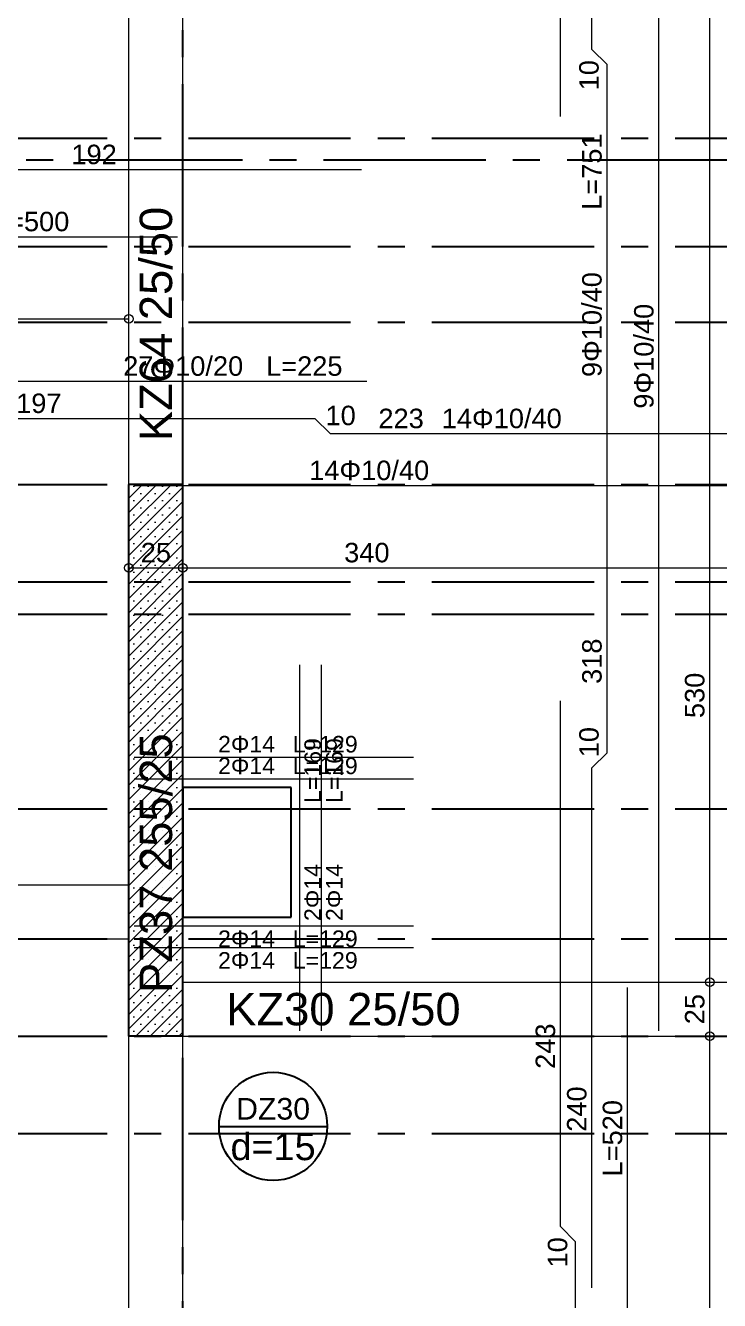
# Model space of a CAD drawing. Header units: millimetres. Extents: x 2232 to 85269, y -3593 to 5869.
# Drawn here: x 46450 to 46771, y 3601 to 4190 of the extents above; entities that cross this region are included whole.
import ezdxf

# ---------------------------------------------------------------- set-up
doc = ezdxf.new("R2010")
doc.units = ezdxf.units.MM
doc.linetypes.add('CENTER2', pattern=[112.5, 75, -12.5, 12.5, -12.5])
doc.linetypes.add('DASHDOT2', pattern=[12.7, 6.35, -3.175, 0, -3.175])
doc.layers.add('aks', color=251, linetype='DASHDOT2', lineweight=35)
for name, color, linetype in [('Donatı Topl. Uzun. Yazısı', 7, 'Continuous'), ('Donatı Uz. Yazısı', 7, 'Continuous'), ('Donatı Yazısı', 7, 'Continuous'), ('Donatı Çizgisi', 7, 'Continuous'), ('Döşeme', 7, 'Continuous'), ('Döşeme Boşluğu', 7, 'Continuous'), ('Kiriş', 7, 'Continuous'), ('Panel', 7, 'Continuous'), ('Standart', 7, 'Continuous'), ('Ölçülendirme', 7, 'Continuous')]:
    doc.layers.add(name, color=color, linetype=linetype)
doc.styles.add('arial_1_18', font='arial.ttf', dxfattribs={"height": 0.2})

# ---------------------------------------------------------------- blocks, each defined once
blk = doc.blocks.new('IDE855Entity1409')
at = {"layer": 'Standart', "color": 159, "linetype": 'CENTER2', "lineweight": -3}
blk.add_lwpolyline([(-50, 1165), (3310, 1165)], dxfattribs=at)
blk = doc.blocks.new('IDE855Entity1464')
at = {"layer": 'aks', "color": 251, "linetype": 'CENTER2', "lineweight": -3}
blk.add_lwpolyline([(1460, 0), (1460, 2330)], dxfattribs=at)
blk = doc.blocks.new('IDE855Entity1499')
at = {"layer": 'aks', "color": 251, "linetype": 'CENTER2', "lineweight": -3}
blk.add_lwpolyline([(0, 1090), (3260, 1090)], dxfattribs=at)
blk = doc.blocks.new('IDE855Entity1506')
at = {"layer": 'aks', "color": 251, "linetype": 'CENTER2', "lineweight": -3}
blk.add_lwpolyline([(0, 865), (3260, 865)], dxfattribs=at)
blk = doc.blocks.new('IDE855Entity1513')
at = {"layer": 'aks', "color": 251, "linetype": 'CENTER2', "lineweight": -3}
blk.add_lwpolyline([(0, 715), (3260, 715)], dxfattribs=at)
blk = doc.blocks.new('IDE855Entity1520')
at = {"layer": 'aks', "color": 251, "linetype": 'CENTER2', "lineweight": -3}
blk.add_lwpolyline([(0, 970), (3260, 970)], dxfattribs=at)
blk = doc.blocks.new('IDE855Entity1527')
at = {"layer": 'aks', "color": 251, "linetype": 'CENTER2', "lineweight": -3}
blk.add_lwpolyline([(0, 1125), (3260, 1125)], dxfattribs=at)
blk = doc.blocks.new('IDE855Entity1534')
at = {"layer": 'aks', "color": 251, "linetype": 'CENTER2', "lineweight": -3}
blk.add_lwpolyline([(0, 1015), (3260, 1015)], dxfattribs=at)
blk = doc.blocks.new('IDE855Entity1541')
at = {"layer": 'aks', "color": 251, "linetype": 'CENTER2', "lineweight": -3}
blk.add_lwpolyline([(0, 760), (3260, 760)], dxfattribs=at)
blk = doc.blocks.new('IDE855Entity1562')
at = {"layer": 'aks', "color": 251, "linetype": 'CENTER2', "lineweight": -3}
blk.add_lwpolyline([(0, 955), (3260, 955)], dxfattribs=at)
blk = doc.blocks.new('IDE855Entity1569')
at = {"layer": 'aks', "color": 251, "linetype": 'CENTER2', "lineweight": -3}
blk.add_lwpolyline([(0, 805), (3260, 805)], dxfattribs=at)
blk = doc.blocks.new('IDE855Entity1790')
at = {"layer": 'Panel', "linetype": 'Continuous', "lineweight": 5}
h = blk.add_hatch(dxfattribs=at)
h.set_pattern_fill('SACNCR', color=163, scale=50, style=0)
h.set_pattern_definition([(45, (0, 0), (-3.314563, 3.314563), []), (45, (3.3146, 0), (-3.314563, 3.314563), [0, -4.6875])])
h.paths.add_polyline_path([(1435, 760), (1435, 1015), (1460, 1015), (1460, 760)])
blk = doc.blocks.new('IDE855Entity1791')
at = {"layer": 'Panel', "color": 164, "linetype": 'Continuous', "lineweight": -3}
blk.add_lwpolyline([(1460, 760), (1435, 760)], dxfattribs=at)
blk = doc.blocks.new('IDE855Entity1792')
at = {"layer": 'Panel', "color": 164, "linetype": 'Continuous', "lineweight": -3}
blk.add_lwpolyline([(1460, 760), (1460, 1015)], dxfattribs=at)
blk = doc.blocks.new('IDE855Entity1793')
at = {"layer": 'Panel', "color": 164, "linetype": 'Continuous', "lineweight": -3}
blk.add_lwpolyline([(1460, 1015), (1435, 1015)], dxfattribs=at)
blk = doc.blocks.new('IDE855Entity1794')
at = {"layer": 'Panel', "color": 164, "linetype": 'Continuous', "lineweight": -3}
blk.add_lwpolyline([(1435, 760), (1435, 1015)], dxfattribs=at)
blk = doc.blocks.new('IDE855Entity1795')
at = {"layer": 'Panel', "color": 159, "linetype": 'Continuous', "lineweight": -3, "style": 'arial_1_18'}
blk.add_text('PZ37 255/25', height=15, rotation=90, dxfattribs=at).set_placement((1455, 780))
blk = doc.blocks.new('IDE855Entity1822')
at = {"layer": 'aks', "color": 251, "linetype": 'CENTER2', "lineweight": -3}
blk.add_lwpolyline([(0, 1175), (3260, 1175)], dxfattribs=at)
blk = doc.blocks.new('IDE855Entity2093')
at = {"layer": 'Kiriş', "color": 4, "linetype": 'Continuous', "lineweight": 5}
blk.add_lwpolyline([(1000, 805), (1435, 805)], dxfattribs=at)
blk = doc.blocks.new('IDE855Entity2094')
at = {"layer": 'Kiriş', "color": 4, "linetype": 'Continuous', "lineweight": 5}
blk.add_lwpolyline([(1000, 830), (1435, 830)], dxfattribs=at)
blk = doc.blocks.new('IDE855Entity2099')
at = {"layer": 'Kiriş', "color": 4, "linetype": 'Continuous', "lineweight": 5}
blk.add_lwpolyline([(1460, 285), (1460, 760)], dxfattribs=at)
blk = doc.blocks.new('IDE855Entity2100')
at = {"layer": 'Kiriş', "color": 4, "linetype": 'Continuous', "lineweight": 5}
blk.add_lwpolyline([(1435, 285), (1435, 760)], dxfattribs=at)
blk = doc.blocks.new('IDE855Entity2111')
at = {"layer": 'Kiriş', "color": 4, "linetype": 'Continuous', "lineweight": 5}
blk.add_lwpolyline([(1460, 1015), (1460, 1315)], dxfattribs=at)
blk = doc.blocks.new('IDE855Entity2112')
at = {"layer": 'Kiriş', "color": 4, "linetype": 'Continuous', "lineweight": 5}
blk.add_lwpolyline([(1435, 1015), (1435, 1315)], dxfattribs=at)
blk = doc.blocks.new('IDE855Entity2113')
at = {"layer": 'Kiriş', "color": 159, "linetype": 'Continuous', "lineweight": 5, "style": 'arial_1_18'}
blk.add_text('KZ64 25/50', height=15, rotation=90, dxfattribs=at).set_placement((1455, 1035))
blk = doc.blocks.new('IDE855Entity2129')
at = {"layer": 'Kiriş', "color": 4, "linetype": 'Continuous', "lineweight": 5}
blk.add_lwpolyline([(1460, 760), (1800, 760)], dxfattribs=at)
blk = doc.blocks.new('IDE855Entity2130')
at = {"layer": 'Kiriş', "color": 4, "linetype": 'Continuous', "lineweight": 5}
blk.add_lwpolyline([(1460, 785), (1800, 785)], dxfattribs=at)
blk = doc.blocks.new('IDE855Entity2131')
at = {"layer": 'Kiriş', "color": 159, "linetype": 'Continuous', "lineweight": 5, "style": 'arial_1_18'}
blk.add_text('KZ30 25/50', height=15, dxfattribs=at).set_placement((1480, 765))
blk = doc.blocks.new('IDE855Entity2231')
at = {"layer": 'Döşeme', "color": 117, "linetype": 'Continuous', "lineweight": -3}
blk.add_lwpolyline([(1476.67, 718.33), (1526.67, 718.33)], dxfattribs=at)
blk.add_circle((1501.67, 718.33), 25, dxfattribs=at)
at = {"layer": 'Döşeme', "color": 178, "linetype": 'Continuous', "lineweight": -3, "style": 'arial_1_18'}
blk.add_text('DZ30', height=10, dxfattribs=at).set_placement((1484.59, 721.46))
at = {"layer": 'Döşeme', "color": 164, "linetype": 'Continuous', "lineweight": -3, "style": 'arial_1_18'}
blk.add_text('d=15', height=12.5, dxfattribs=at).set_placement((1482, 702.71))
blk = doc.blocks.new('IDE855Entity2260')
at = {"layer": 'Döşeme Boşluğu', "color": 8, "linetype": 'Continuous', "lineweight": -3}
blk.add_lwpolyline([(1510, 815), (1510, 875)], dxfattribs=at)
blk = doc.blocks.new('IDE855Entity2261')
at = {"layer": 'Döşeme Boşluğu', "color": 8, "linetype": 'Continuous', "lineweight": -3}
blk.add_lwpolyline([(1510, 875), (1460, 875)], dxfattribs=at)
blk = doc.blocks.new('IDE855Entity2262')
at = {"layer": 'Döşeme Boşluğu', "color": 8, "linetype": 'Continuous', "lineweight": -3}
blk.add_lwpolyline([(1460, 875), (1460, 815)], dxfattribs=at)
blk = doc.blocks.new('IDE855Entity2263')
at = {"layer": 'Döşeme Boşluğu', "color": 8, "linetype": 'Continuous', "lineweight": -3}
blk.add_lwpolyline([(1460, 815), (1510, 815)], dxfattribs=at)
blk = doc.blocks.new('IDE855Entity2264')
at = {"layer": 'Donatı Çizgisi', "color": 5, "linetype": 'Continuous', "lineweight": 5}
blk.add_lwpolyline([(1437.5, 879), (1566.59, 879)], dxfattribs=at)
at = {"layer": 'Donatı Topl. Uzun. Yazısı', "color": 1, "linetype": 'Continuous', "lineweight": 5, "style": 'arial_1_18'}
blk.add_text('L=129', height=7.65, dxfattribs=at).set_placement((1510.76, 881.12))
at = {"layer": 'Donatı Yazısı', "color": 5, "linetype": 'Continuous', "lineweight": 5, "style": 'arial_1_18'}
blk.add_text('2Φ14', height=7.65, dxfattribs=at).set_placement((1476.23, 881.12))
blk = doc.blocks.new('IDE855Entity2265')
at = {"layer": 'Donatı Çizgisi', "color": 5, "linetype": 'Continuous', "lineweight": 5}
blk.add_lwpolyline([(1437.5, 889), (1566.59, 889)], dxfattribs=at)
at = {"layer": 'Donatı Topl. Uzun. Yazısı', "color": 1, "linetype": 'Continuous', "lineweight": 5, "style": 'arial_1_18'}
blk.add_text('L=129', height=7.65, dxfattribs=at).set_placement((1510.76, 891.12))
at = {"layer": 'Donatı Yazısı', "color": 5, "linetype": 'Continuous', "lineweight": 5, "style": 'arial_1_18'}
blk.add_text('2Φ14', height=7.65, dxfattribs=at).set_placement((1476.23, 891.12))
blk = doc.blocks.new('IDE855Entity2266')
at = {"layer": 'Donatı Çizgisi', "color": 5, "linetype": 'Continuous', "lineweight": 5}
blk.add_lwpolyline([(1514, 762.5), (1514, 931.59)], dxfattribs=at)
at = {"layer": 'Donatı Topl. Uzun. Yazısı', "color": 1, "linetype": 'Continuous', "lineweight": 5, "style": 'arial_1_18'}
blk.add_text('L=169', height=7.65, rotation=90, dxfattribs=at).set_placement((1523.78, 867.76))
at = {"layer": 'Donatı Yazısı', "color": 5, "linetype": 'Continuous', "lineweight": 5, "style": 'arial_1_18'}
blk.add_text('2Φ14', height=7.65, rotation=90, dxfattribs=at).set_placement((1523.78, 813.23))
blk = doc.blocks.new('IDE855Entity2267')
at = {"layer": 'Donatı Çizgisi', "color": 5, "linetype": 'Continuous', "lineweight": 5}
blk.add_lwpolyline([(1524, 762.5), (1524, 931.59)], dxfattribs=at)
at = {"layer": 'Donatı Topl. Uzun. Yazısı', "color": 1, "linetype": 'Continuous', "lineweight": 5, "style": 'arial_1_18'}
blk.add_text('L=169', height=7.65, rotation=90, dxfattribs=at).set_placement((1533.78, 867.76))
at = {"layer": 'Donatı Yazısı', "color": 5, "linetype": 'Continuous', "lineweight": 5, "style": 'arial_1_18'}
blk.add_text('2Φ14', height=7.65, rotation=90, dxfattribs=at).set_placement((1533.78, 813.23))
blk = doc.blocks.new('IDE855Entity2268')
at = {"layer": 'Donatı Çizgisi', "color": 5, "linetype": 'Continuous', "lineweight": 5}
blk.add_lwpolyline([(1437.5, 811), (1566.59, 811)], dxfattribs=at)
at = {"layer": 'Donatı Topl. Uzun. Yazısı', "color": 1, "linetype": 'Continuous', "lineweight": 5, "style": 'arial_1_18'}
blk.add_text('L=129', height=7.65, dxfattribs=at).set_placement((1510.76, 801.22))
at = {"layer": 'Donatı Yazısı', "color": 5, "linetype": 'Continuous', "lineweight": 5, "style": 'arial_1_18'}
blk.add_text('2Φ14', height=7.65, dxfattribs=at).set_placement((1476.23, 801.22))
blk = doc.blocks.new('IDE855Entity2269')
at = {"layer": 'Donatı Çizgisi', "color": 5, "linetype": 'Continuous', "lineweight": 5}
blk.add_lwpolyline([(1437.5, 801), (1566.59, 801)], dxfattribs=at)
at = {"layer": 'Donatı Topl. Uzun. Yazısı', "color": 1, "linetype": 'Continuous', "lineweight": 5, "style": 'arial_1_18'}
blk.add_text('L=129', height=7.65, dxfattribs=at).set_placement((1510.76, 791.22))
at = {"layer": 'Donatı Yazısı', "color": 5, "linetype": 'Continuous', "lineweight": 5, "style": 'arial_1_18'}
blk.add_text('2Φ14', height=7.65, dxfattribs=at).set_placement((1476.23, 791.22))
blk = doc.blocks.new('IDE855Entity2562')
at = {"layer": 'Donatı Çizgisi', "color": 5, "linetype": 'Continuous', "lineweight": 5}
for points in [[(1649, 1216), (1649, 1388.75)], [(1634.5, 1185), (1634.5, 1374)], [(1680, 762.5), (1680, 1337.5)], [(1656, 1209), (1649, 1216)], [(1656, 891), (1656, 1209)], [(1351, 1160.5), (1542.5, 1160.5)], [(957.5, 1129.5), (1457.5, 1129.5)], [(1319.75, 1062.7), (1545, 1062.7)], [(1323.75, 1045.5), (1521, 1045.5)], [(1521, 1045.5), (1528, 1038.5)], [(1528, 1038.5), (1751.43, 1038.5)], [(1437.5, 1014.5), (1822.5, 1014.5)], [(1634.5, 672), (1634.5, 915)], [(1649, 884), (1656, 891)], [(1649, 643.75), (1649, 884)], [(1665.5, 262.5), (1665.5, 782.5)], [(1641.5, 665), (1634.5, 672)], [(1641.5, 380), (1641.5, 665)]]:
    blk.add_lwpolyline(points, dxfattribs=at)
at = {"layer": 'Donatı Topl. Uzun. Yazısı', "color": 1, "linetype": 'Continuous', "lineweight": 5, "style": 'arial_1_18'}
for s, p in [('L=751', (1653.5, 1141.89)), ('L=520', (1663, 695.19))]:
    blk.add_text(s, height=9, rotation=90, dxfattribs=at).set_placement(p)
for s, p in [('L=500', (1372.19, 1132)), ('L=225', (1498.43, 1065.2))]:
    blk.add_text(s, height=9, dxfattribs=at).set_placement(p)
at = {"layer": 'Donatı Uz. Yazısı', "color": 5, "linetype": 'Continuous', "lineweight": 5, "style": 'arial_1_18'}
for s, p in [('10', (1652.13, 1197.12)), ('318', (1653.5, 922.8)), ('10', (1652.13, 888.9)), ('243', (1632, 744.9)), ('240', (1646.5, 715.83)), ('10', (1637.63, 653.12))]:
    blk.add_text(s, height=9, rotation=90, dxfattribs=at).set_placement(p)
for s, p in [('192', (1408.45, 1163)), ('197', (1382.93, 1048)), ('10', (1525.9, 1042.37)), ('223', (1550.34, 1041))]:
    blk.add_text(s, height=9, dxfattribs=at).set_placement(p)
at = {"layer": 'Donatı Yazısı', "color": 5, "linetype": 'Continuous', "lineweight": 5, "style": 'arial_1_18'}
for p in [(1653.5, 1064.63), (1677.5, 1050)]:
    blk.add_text('9Φ10/40', height=9, rotation=90, dxfattribs=at).set_placement(p)
for s, p in [('27Φ10/20', (1432.38, 1065.2)), ('14Φ10/40', (1579.61, 1041)), ('14Φ10/40', (1518.35, 1017))]:
    blk.add_text(s, height=9, dxfattribs=at).set_placement(p)
blk = doc.blocks.new('IDE855Entity2563')
at = {"layer": 'Ölçülendirme', "color": 1, "linetype": 'Continuous', "lineweight": 5}
for points in [[(1703.5, 760), (1703.5, 1315)], [(955, 1091.5), (1435, 1091.5)], [(1435, 976.5), (1825, 976.5)], [(1703.5, 260), (1703.5, 760)]]:
    blk.add_lwpolyline(points, dxfattribs=at)
for centre in [(1435, 1091.5), (1435, 976.5), (1460, 976.5), (1703.5, 785), (1703.5, 760), (1703.5, 760)]:
    blk.add_circle(centre, 2, dxfattribs=at)
at = {"layer": 'Ölçülendirme', "color": 1, "linetype": 'Continuous', "lineweight": 5, "style": 'arial_1_18'}
for s, p in [('25', (1440.51, 979)), ('340', (1534.51, 979))]:
    blk.add_text(s, height=9, dxfattribs=at).set_placement(p)
for s, p in [('530', (1701, 907.01)), ('25', (1701, 765.51))]:
    blk.add_text(s, height=9, rotation=90, dxfattribs=at).set_placement(p)

msp = doc.modelspace()

# ---------------------------------------------------------------- block references
at = {"layer": 'aks'}
for name in ['IDE855Entity1464', 'IDE855Entity1822', 'IDE855Entity1527', 'IDE855Entity1499', 'IDE855Entity1534', 'IDE855Entity1520', 'IDE855Entity1562', 'IDE855Entity1506', 'IDE855Entity1569', 'IDE855Entity1541', 'IDE855Entity1513']:
    msp.add_blockref(name, (45062.76, 2963.3), dxfattribs=at)
at = {"layer": 'Döşeme'}
msp.add_blockref('IDE855Entity2231', (45062.76, 2963.3), dxfattribs=at)
at = {"layer": 'Döşeme Boşluğu'}
for name in ['IDE855Entity2261', 'IDE855Entity2262', 'IDE855Entity2260', 'IDE855Entity2263']:
    msp.add_blockref(name, (45062.76, 2963.3), dxfattribs=at)
at = {"layer": 'Kiriş'}
for name in ['IDE855Entity2112', 'IDE855Entity2111', 'IDE855Entity2113', 'IDE855Entity2094', 'IDE855Entity2093', 'IDE855Entity2130', 'IDE855Entity2131', 'IDE855Entity2100', 'IDE855Entity2099', 'IDE855Entity2129']:
    msp.add_blockref(name, (45062.76, 2963.3), dxfattribs=at)
at = {"layer": 'Panel'}
for name in ['IDE855Entity1790', 'IDE855Entity1793', 'IDE855Entity1794', 'IDE855Entity1792', 'IDE855Entity1795', 'IDE855Entity1791']:
    msp.add_blockref(name, (45062.76, 2963.3), dxfattribs=at)
at = {"layer": 'Standart'}
for name in ['IDE855Entity2563', 'IDE855Entity2562', 'IDE855Entity1409', 'IDE855Entity2266', 'IDE855Entity2267', 'IDE855Entity2265', 'IDE855Entity2264', 'IDE855Entity2268', 'IDE855Entity2269']:
    msp.add_blockref(name, (45062.76, 2963.3), dxfattribs=at)

doc.saveas('drawing.dxf')
